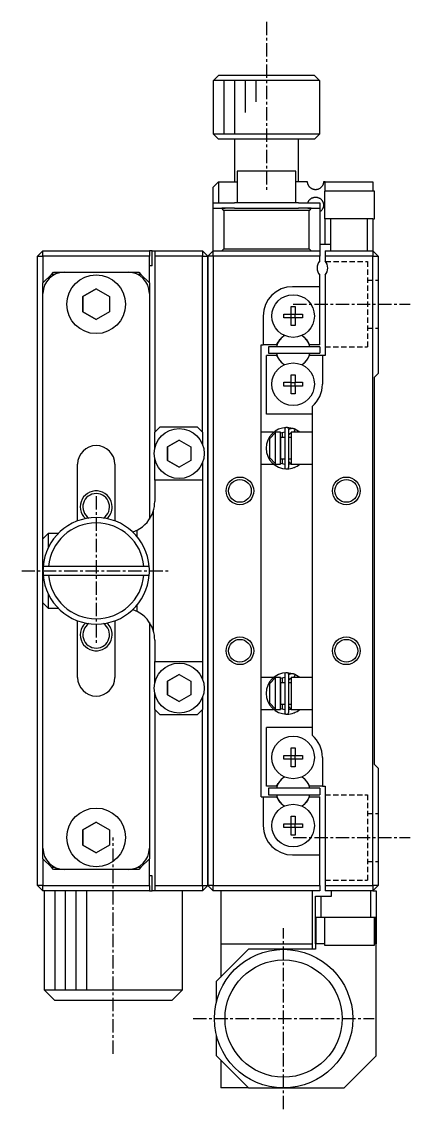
# Model space of a CAD drawing. Extents: x 10 to 405, y 10 to 242.
# Drawn here: x 229.7 to 266.2, y 96.5 to 198.5 of the extents above; entities that cross this region are included whole.
import ezdxf

# ---------------------------------------------------------------- set-up
doc = ezdxf.new("R2010")
doc.units = 0
doc.linetypes.add('CENTER', pattern=[2, 1.25, -0.25, 0.25, -0.25])
doc.linetypes.add('DASHED', pattern=[0.75, 0.5, -0.25])
doc.layers.get('0').update_dxf_attribs({"linetype": 'CONTINUOUS'})
doc.layers.add('CENTER', color=1, linetype='CENTER')

msp = doc.modelspace()

# ---------------------------------------------------------------- linework, layer by layer
at = {"color": 7, "linetype": 'CONTINUOUS'}
for p, q in [((247.67, 193), (248.17, 193.5)), ((247.67, 192.5), (247.67, 193)), ((257.64, 193), (247.67, 193)), ((248.17, 193.5), (257.14, 193.5)), ((257.14, 193.5), (257.64, 193)), ((257.64, 193), (257.64, 192.5)), ((247.65, 192.5), (247.67, 192.5)), ((247.65, 192.5), (247.65, 188)), ((257.64, 192.5), (257.65, 192.5)), ((257.65, 188), (257.65, 192.5)), ((247.65, 188), (257.65, 188)), ((247.65, 188), (248.15, 187.5)), ((257.15, 187.5), (257.65, 188)), ((257.15, 187.5), (248.15, 187.5)), ((249.65, 187.5), (249.65, 183.5)), ((255.65, 183.5), (255.65, 187.5)), ((255.4, 184.5), (249.9, 184.5)), ((249.9, 184.5), (249.9, 181.5)), ((255.4, 181.5), (255.4, 184.5)), ((248.15, 183.5), (247.65, 183)), ((247.65, 181.5), (247.65, 183)), ((248.15, 183.5), (248.15, 181.5)), ((248.15, 183.5), (249.9, 183.5)), ((256.5, 183.5), (255.4, 183.5)), ((256.5, 183.47), (256.5, 183.5)), ((256.51, 183.43), (256.5, 183.47)), ((256.51, 183.4), (256.51, 183.43)), ((256.52, 183.36), (256.51, 183.4)), ((256.52, 183.33), (256.52, 183.36)), ((256.53, 183.31), (256.52, 183.33)), ((256.54, 183.28), (256.53, 183.31)), ((256.55, 183.25), (256.54, 183.28)), ((256.55, 183.23), (256.55, 183.25)), ((256.56, 183.21), (256.55, 183.23)), ((256.58, 183.18), (256.56, 183.21)), ((256.59, 183.15), (256.58, 183.18)), ((256.6, 183.13), (256.59, 183.15)), ((256.61, 183.11), (256.6, 183.13)), ((256.62, 183.1), (256.61, 183.11)), ((256.64, 183.07), (256.62, 183.1)), ((256.66, 183.04), (256.64, 183.07)), ((256.68, 183.02), (256.66, 183.04)), ((256.69, 183), (256.68, 183.02)), ((256.71, 182.98), (256.69, 183)), ((256.73, 182.96), (256.71, 182.98)), ((256.76, 182.94), (256.73, 182.96)), ((256.78, 182.92), (256.76, 182.94)), ((256.8, 182.9), (256.78, 182.92)), ((256.83, 182.88), (256.8, 182.9)), ((256.86, 182.86), (256.83, 182.88)), ((256.88, 182.85), (256.86, 182.86)), ((256.91, 182.83), (256.88, 182.85)), ((256.94, 182.82), (256.91, 182.83)), ((256.97, 182.81), (256.94, 182.82)), ((256.99, 182.8), (256.97, 182.81)), ((257.02, 182.79), (256.99, 182.8)), ((257.05, 182.78), (257.02, 182.79)), ((257.08, 182.77), (257.05, 182.78)), ((257.11, 182.76), (257.08, 182.77)), ((257.15, 182.76), (257.11, 182.76)), ((257.18, 182.75), (257.15, 182.76)), ((257.22, 182.75), (257.18, 182.75)), ((257.26, 182.75), (257.22, 182.75)), ((257.29, 182.75), (257.26, 182.75)), ((257.31, 182.75), (257.29, 182.75)), ((257.35, 182.76), (257.31, 182.75)), ((257.39, 182.76), (257.35, 182.76)), ((257.42, 182.77), (257.39, 182.76)), ((257.47, 182.78), (257.42, 182.77)), ((257.52, 182.8), (257.47, 182.78)), ((257.57, 182.82), (257.52, 182.8)), ((257.61, 182.84), (257.57, 182.82)), ((257.65, 182.86), (257.61, 182.84)), ((257.69, 182.89), (257.65, 182.86)), ((257.73, 182.92), (257.69, 182.89)), ((257.76, 182.95), (257.73, 182.92)), ((257.79, 182.98), (257.76, 182.95)), ((257.82, 183.01), (257.79, 182.98)), ((257.85, 183.05), (257.82, 183.01)), ((257.88, 183.09), (257.85, 183.05)), ((257.9, 183.13), (257.88, 183.09)), ((257.93, 183.17), (257.9, 183.13)), ((257.94, 183.19), (257.93, 183.17)), ((257.95, 183.22), (257.94, 183.19)), ((257.96, 183.25), (257.95, 183.22)), ((257.97, 183.27), (257.96, 183.25)), ((257.98, 183.3), (257.97, 183.27)), ((257.99, 183.35), (257.98, 183.33)), ((257.98, 183.33), (257.98, 183.31)), ((257.98, 183.31), (257.98, 183.3)), ((258, 183.39), (257.99, 183.37)), ((257.99, 183.37), (257.99, 183.35)), ((258.15, 183.5), (258, 183.5)), ((258, 183.5), (258, 183.49)), ((258, 183.49), (258, 183.48)), ((258, 183.48), (258, 183.46)), ((258, 183.46), (258, 183.45)), ((258, 183.45), (258, 183.44)), ((258, 183.44), (258, 183.43)), ((258, 183.43), (258, 183.42)), ((258, 183.42), (258, 183.41)), ((258, 183.41), (258, 183.39)), ((262.8, 182.6), (258.1, 182.6)), ((258.1, 182.6), (258.1, 180)), ((258.15, 183.5), (262.65, 183.5)), ((258.15, 182.6), (258.15, 183.5)), ((262.65, 183.5), (262.65, 182.6)), ((262.8, 180), (262.8, 182.6)), ((256.55, 181.55), (256.56, 181.58)), ((256.56, 181.58), (256.57, 181.6)), ((256.57, 181.6), (256.58, 181.62)), ((256.58, 181.62), (256.59, 181.64)), ((256.59, 181.64), (256.6, 181.67)), ((256.6, 181.67), (256.61, 181.69)), ((256.61, 181.69), (256.63, 181.71)), ((256.63, 181.71), (256.64, 181.73)), ((256.64, 181.73), (256.66, 181.75)), ((256.66, 181.75), (256.67, 181.77)), ((256.67, 181.77), (256.7, 181.8)), ((256.7, 181.8), (256.72, 181.83)), ((256.72, 181.83), (256.74, 181.84)), ((256.74, 181.84), (256.76, 181.86)), ((256.76, 181.86), (256.78, 181.88)), ((256.78, 181.88), (256.8, 181.89)), ((256.8, 181.89), (256.82, 181.91)), ((256.82, 181.91), (256.85, 181.93)), ((256.85, 181.93), (256.88, 181.95)), ((256.88, 181.95), (256.91, 181.97)), ((256.91, 181.97), (256.94, 181.98)), ((256.94, 181.98), (256.96, 181.99)), ((256.96, 181.99), (256.99, 182)), ((256.99, 182), (257.02, 182.01)), ((257.02, 182.01), (257.05, 182.02)), ((257.05, 182.02), (257.09, 182.03)), ((257.09, 182.03), (257.13, 182.04)), ((257.13, 182.04), (257.17, 182.04)), ((257.17, 182.04), (257.2, 182.05)), ((257.2, 182.05), (257.23, 182.05)), ((257.23, 182.05), (257.28, 182.05)), ((257.28, 182.05), (257.32, 182.05)), ((257.32, 182.05), (257.36, 182.04)), ((257.36, 182.04), (257.4, 182.04)), ((257.4, 182.04), (257.44, 182.03)), ((257.44, 182.03), (257.48, 182.01)), ((257.48, 182.01), (257.52, 182)), ((257.52, 182), (257.56, 181.99)), ((257.56, 181.99), (257.6, 181.96)), ((257.6, 181.96), (257.65, 181.94)), ((257.65, 181.94), (257.69, 181.91)), ((257.69, 181.91), (257.73, 181.88)), ((257.73, 181.88), (257.77, 181.85)), ((257.77, 181.85), (257.8, 181.81)), ((257.8, 181.81), (257.84, 181.77)), ((257.84, 181.77), (257.87, 181.73)), ((257.87, 181.73), (257.89, 181.7)), ((257.89, 181.7), (257.9, 181.67)), ((257.9, 181.67), (257.92, 181.64)), ((257.92, 181.64), (257.94, 181.61)), ((257.94, 181.61), (257.94, 181.59)), ((257.94, 181.59), (257.95, 181.57)), ((257.95, 181.57), (257.96, 181.55)), ((247.65, 181), (247.65, 181.5)), ((247.65, 181.5), (249.65, 181.5)), ((247.65, 177), (247.65, 181)), ((247.65, 181), (248.45, 181)), ((248.65, 180.8), (248.45, 181)), ((248.45, 181), (248.78, 181)), ((248.78, 181), (248.45, 181)), ((256.65, 180.8), (248.65, 180.8)), ((248.65, 180.8), (248.65, 177.2)), ((249.65, 181), (248.78, 181)), ((255.65, 181.5), (249.65, 181.5)), ((249.65, 181), (255.65, 181)), ((255.65, 181.5), (257.65, 181.5)), ((256.53, 181), (255.65, 181)), ((256.53, 181.5), (256.54, 181.53)), ((256.53, 181), (256.85, 181)), ((256.85, 181), (256.53, 181)), ((256.54, 181.53), (256.55, 181.55)), ((256.85, 181), (256.65, 180.8)), ((256.65, 177.2), (256.65, 180.8)), ((256.85, 181), (257.65, 181)), ((257.65, 181.5), (257.65, 181)), ((257.65, 181), (257.65, 177)), ((257.66, 180.67), (257.65, 180.67)), ((257.7, 180.7), (257.66, 180.67)), ((257.74, 180.73), (257.7, 180.7)), ((257.78, 180.76), (257.74, 180.73)), ((257.81, 180.8), (257.78, 180.76)), ((257.84, 180.84), (257.81, 180.8)), ((257.87, 180.88), (257.84, 180.84)), ((257.89, 180.91), (257.87, 180.88)), ((257.91, 180.94), (257.89, 180.91)), ((257.92, 180.96), (257.91, 180.94)), ((257.94, 180.99), (257.92, 180.96)), ((257.95, 181.01), (257.94, 180.99)), ((257.96, 181.04), (257.95, 181.01)), ((257.96, 181.55), (257.97, 181.52)), ((257.97, 181.06), (257.96, 181.04)), ((257.97, 181.52), (257.98, 181.5)), ((257.98, 181.1), (257.97, 181.09)), ((257.97, 181.09), (257.97, 181.06)), ((257.98, 181.5), (257.98, 181.48)), ((257.98, 181.48), (257.98, 181.47)), ((257.98, 181.47), (257.99, 181.45)), ((257.99, 181.14), (257.98, 181.12)), ((257.98, 181.12), (257.98, 181.1)), ((257.99, 181.45), (257.99, 181.44)), ((257.99, 181.44), (257.99, 181.43)), ((257.99, 181.43), (258, 181.41)), ((258, 181.2), (257.99, 181.18)), ((257.99, 181.18), (257.99, 181.16)), ((257.99, 181.16), (257.99, 181.14)), ((258, 181.41), (258, 181.4)), ((258, 181.4), (258, 181.38)), ((258, 181.38), (258, 181.37)), ((258, 181.37), (258, 181.36)), ((258, 181.36), (258, 181.35)), ((258, 181.35), (258, 181.34)), ((258, 181.34), (258, 181.32)), ((258, 181.32), (258, 181.31)), ((258, 181.31), (258, 181.3)), ((258, 181.3), (258, 181.29)), ((258, 181.29), (258, 181.28)), ((258, 181.28), (258, 181.26)), ((258, 181.26), (258, 181.25)), ((258, 181.25), (258, 181.24)), ((258, 181.24), (258, 181.22)), ((258, 181.22), (258, 181.21)), ((258, 181.21), (258, 181.2)), ((258.1, 180), (258.15, 180)), ((258.15, 177.6), (258.15, 180)), ((258.65, 180), (258.15, 180)), ((258.65, 180), (258.65, 177.6)), ((262.15, 180), (258.65, 180)), ((262.15, 177), (262.15, 180)), ((262.65, 180), (262.15, 180)), ((262.65, 180), (262.8, 180)), ((262.65, 180), (262.65, 177)), ((258.15, 177.6), (257.65, 177.6)), ((258.65, 177.6), (258.15, 177.6)), ((258.65, 177.6), (258.65, 177)), ((231.15, 176.5), (231.65, 177)), ((231.15, 176.5), (231.65, 176.5)), ((231.15, 117.5), (231.15, 176.5)), ((231.65, 176.5), (231.65, 177)), ((231.65, 177), (241.65, 177)), ((241.65, 176.5), (231.65, 176.5)), ((231.65, 176.5), (231.65, 174)), ((241.65, 177), (241.65, 176.5)), ((241.9, 177), (241.65, 177)), ((241.65, 174), (241.65, 176.5)), ((241.9, 175.6), (241.9, 177)), ((241.9, 177), (242.15, 177)), ((242.15, 177), (242.15, 176.5)), ((242.15, 177), (246.65, 177)), ((246.65, 176.5), (242.15, 176.5)), ((242.15, 176.5), (242.15, 160)), ((246.65, 177), (246.65, 176.5)), ((246.65, 177), (247.15, 176.5)), ((246.65, 160), (246.65, 176.5)), ((246.65, 176.5), (247.15, 176.5)), ((247.65, 177), (247.15, 176.5)), ((247.65, 176.5), (247.15, 176.5)), ((247.15, 117.5), (247.15, 176.5)), ((247.15, 176.5), (247.15, 117.5)), ((247.65, 176.5), (247.65, 177)), ((247.65, 177), (257.65, 177)), ((247.65, 176.5), (247.65, 117.5)), ((257.65, 176.5), (247.65, 176.5)), ((248.45, 177), (248.65, 177.2)), ((248.65, 177.2), (256.65, 177.2)), ((256.65, 177.2), (256.85, 177)), ((257.65, 177), (257.65, 176.5)), ((257.65, 176.06), (257.65, 176.5)), ((258.15, 177), (258.15, 176.5)), ((258.15, 177), (262.65, 177)), ((262.65, 176.5), (258.15, 176.5)), ((258.15, 176.5), (258.15, 176.06)), ((262.65, 177), (262.65, 176.5)), ((262.65, 177), (263.15, 176.5)), ((262.65, 117.5), (262.65, 176.5)), ((262.65, 176.5), (263.15, 176.5)), ((263.15, 176.5), (263.15, 165.5)), ((241.9, 175.6), (241.65, 175.6)), ((232.45, 174.8), (231.65, 174)), ((232.45, 174.8), (232.65, 175)), ((232.78, 174.8), (232.45, 174.8)), ((232.65, 175), (233.65, 175)), ((233.65, 175), (239.65, 175)), ((239.65, 175), (240.65, 175)), ((240.85, 174.8), (240.53, 174.8)), ((240.65, 175), (240.85, 174.8)), ((241.65, 174), (240.85, 174.8)), ((257.65, 173.65), (257.65, 174.74)), ((258.15, 174.74), (258.15, 167.2)), ((231.65, 173), (231.65, 174)), ((235.4, 172.72), (236.65, 173.44)), ((236.65, 173.44), (235.4, 172.72)), ((236.65, 173.44), (237.9, 172.72)), ((241.65, 174), (241.65, 173)), ((257.65, 173.65), (255.1, 173.65)), ((257.65, 168.2), (257.65, 173.65)), ((231.65, 150), (231.65, 173)), ((235.4, 171.28), (235.4, 172.72)), ((235.4, 172.72), (235.4, 171.28)), ((237.9, 172.72), (237.9, 171.28)), ((241.65, 173), (241.65, 151.84)), ((254.97, 171.79), (255.33, 171.79)), ((254.97, 171.08), (254.97, 171.79)), ((255.33, 171.79), (255.33, 171.08)), ((236.65, 170.56), (235.4, 171.28)), ((235.4, 171.28), (236.65, 170.56)), ((237.9, 171.28), (236.65, 170.56)), ((252.35, 170.9), (252.35, 168.2)), ((254.27, 170.72), (254.27, 171.08)), ((254.27, 171.08), (254.97, 171.08)), ((254.97, 170.72), (254.27, 170.72)), ((254.98, 171.07), (254.97, 171.08)), ((254.98, 170.73), (254.97, 170.72)), ((254.97, 170.01), (254.97, 170.72)), ((254.98, 170.73), (254.98, 171.07)), ((254.98, 171.07), (255.32, 171.07)), ((255.32, 170.73), (254.98, 170.73)), ((255.32, 171.07), (255.33, 171.08)), ((255.32, 171.07), (255.32, 170.73)), ((255.32, 170.73), (255.33, 170.72)), ((255.33, 171.08), (256.04, 171.08)), ((255.33, 170.72), (255.33, 170.01)), ((256.04, 170.72), (255.33, 170.72)), ((256.04, 171.08), (256.04, 170.72)), ((255.33, 170.01), (254.97, 170.01)), ((253.6, 168.2), (253.75, 168.46)), ((256.55, 168.46), (256.7, 168.2)), ((252.15, 168.2), (252.35, 168.2)), ((252.15, 125.8), (252.15, 168.2)), ((253.6, 168.2), (252.35, 168.2)), ((252.85, 168), (252.85, 167.4)), ((257.65, 168), (252.85, 168)), ((252.85, 167.4), (257.65, 167.4)), ((257.65, 168.2), (256.7, 168.2)), ((257.65, 168), (257.65, 167.4)), ((252.65, 161.7), (252.65, 167.2)), ((253.6, 167.2), (252.65, 167.2)), ((253.6, 167.2), (253.75, 166.94)), ((256.55, 166.94), (256.7, 167.2)), ((257.9, 167.2), (256.7, 167.2)), ((257.9, 167.2), (257.9, 164.5)), ((258.15, 167.2), (257.9, 167.2)), ((254.97, 165.39), (255.33, 165.39)), ((254.97, 164.68), (254.97, 165.39)), ((255.33, 165.39), (255.33, 164.68)), ((262.8, 165.15), (263.15, 165.5)), ((254.27, 164.32), (254.27, 164.68)), ((254.27, 164.68), (254.97, 164.68)), ((254.97, 164.32), (254.27, 164.32)), ((254.98, 164.67), (254.97, 164.68)), ((254.98, 164.33), (254.97, 164.32)), ((254.97, 163.61), (254.97, 164.32)), ((254.98, 164.67), (255.32, 164.67)), ((254.98, 164.33), (254.98, 164.67)), ((255.32, 164.33), (254.98, 164.33)), ((255.32, 164.67), (255.33, 164.68)), ((255.32, 164.67), (255.32, 164.33)), ((255.32, 164.33), (255.33, 164.32)), ((255.33, 164.68), (256.04, 164.68)), ((255.33, 164.32), (255.33, 163.61)), ((256.04, 164.32), (255.33, 164.32)), ((256.04, 164.68), (256.04, 164.32)), ((262.8, 128.85), (262.8, 165.15)), ((255.33, 163.61), (254.97, 163.61)), ((256.95, 162.42), (256.95, 159.57)), ((256.95, 161.7), (252.65, 161.7)), ((242.15, 160), (242.65, 160.5)), ((242.65, 160.5), (246.15, 160.5)), ((246.15, 160.5), (246.65, 160)), ((254.36, 160.25), (254.36, 156.75)), ((255.27, 160.31), (254.58, 160.44)), ((254.76, 160.28), (254.75, 160.27)), ((254.75, 156.75), (254.75, 160.25)), ((254.79, 160.29), (254.76, 160.28)), ((254.82, 160.3), (254.79, 160.29)), ((254.85, 160.31), (254.82, 160.3)), ((254.88, 160.32), (254.85, 160.31)), ((254.92, 160.33), (254.88, 160.32)), ((254.95, 160.34), (254.92, 160.33)), ((254.99, 160.34), (254.95, 160.34)), ((255.02, 160.34), (254.99, 160.34)), ((255.05, 160.34), (255.02, 160.34)), ((255.09, 160.34), (255.05, 160.34)), ((255.12, 160.34), (255.09, 160.34)), ((255.16, 160.34), (255.12, 160.34)), ((255.19, 160.33), (255.16, 160.34)), ((255.22, 160.32), (255.19, 160.33)), ((255.26, 160.31), (255.22, 160.32)), ((255.33, 160.28), (255.23, 160)), ((255.29, 160.3), (255.26, 160.31)), ((255.29, 160.15), (255.28, 160.13)), ((255.32, 160.29), (255.29, 160.3)), ((255.3, 160.18), (255.29, 160.16)), ((255.29, 160.16), (255.29, 160.15)), ((255.31, 160.21), (255.3, 160.2)), ((255.3, 160.2), (255.3, 160.19)), ((255.3, 160.19), (255.3, 160.18)), ((255.32, 160.24), (255.31, 160.23)), ((255.31, 160.23), (255.31, 160.22)), ((255.31, 160.22), (255.31, 160.21)), ((255.79, 160), (255.32, 160.29)), ((255.32, 160.29), (255.32, 160.29)), ((255.32, 160.29), (255.32, 160.29)), ((255.32, 160.29), (255.32, 160.28)), ((255.32, 160.28), (255.32, 160.28)), ((255.32, 160.28), (255.32, 160.27)), ((255.32, 160.27), (255.32, 160.27)), ((255.32, 160.27), (255.32, 160.26)), ((255.32, 160.26), (255.32, 160.25)), ((255.32, 160.25), (255.32, 160.24)), ((255.33, 160.28), (255.33, 160.28)), ((242.15, 158.48), (242.15, 160)), ((243.35, 158.64), (244.45, 159.27)), ((244.45, 159.27), (243.35, 158.64)), ((244.45, 159.27), (245.55, 158.64)), ((246.65, 160), (246.65, 158.83)), ((253.32, 160), (252.15, 160)), ((252.95, 159.42), (253.45, 159.95)), ((252.95, 157.59), (252.95, 159.42)), ((253.32, 160), (253.32, 160)), ((253.45, 160), (253.45, 159.95)), ((253.95, 160), (253.45, 160)), ((253.45, 159.95), (253.45, 157.06)), ((253.95, 159.94), (254.36, 160.04)), ((253.95, 157), (253.95, 160)), ((253.95, 159.5), (253.95, 160)), ((253.95, 159.5), (253.95, 157.5)), ((253.95, 157.5), (253.95, 159.5)), ((254.36, 159.5), (253.95, 159.5)), ((254.15, 160), (254.14, 160)), ((254.14, 160), (254.14, 160)), ((254.14, 160), (254.14, 160)), ((254.14, 160), (254.14, 160)), ((254.14, 160), (254.14, 160)), ((254.15, 159.5), (254.15, 160)), ((254.75, 159.71), (254.76, 159.72)), ((254.75, 159.69), (254.75, 159.71)), ((254.75, 159.68), (254.75, 159.69)), ((254.75, 159.66), (254.75, 159.68)), ((254.75, 159.65), (254.75, 159.66)), ((254.95, 159.5), (254.75, 159.5)), ((254.76, 159.74), (254.77, 159.75)), ((254.76, 159.72), (254.76, 159.74)), ((254.77, 159.76), (254.78, 159.78)), ((254.77, 159.75), (254.77, 159.76)), ((254.78, 159.79), (254.79, 159.81)), ((254.78, 159.78), (254.78, 159.79)), ((254.79, 159.81), (254.8, 159.82)), ((254.8, 159.82), (254.81, 159.83)), ((254.81, 159.83), (254.82, 159.84)), ((254.82, 159.84), (254.83, 159.85)), ((254.83, 159.85), (254.84, 159.86)), ((254.84, 159.86), (254.85, 159.87)), ((254.85, 159.87), (254.86, 159.88)), ((254.86, 159.88), (254.87, 159.89)), ((254.87, 159.89), (254.88, 159.9)), ((254.88, 159.9), (254.9, 159.91)), ((254.9, 159.91), (254.91, 159.92)), ((254.91, 159.92), (254.92, 159.93)), ((254.92, 159.93), (254.94, 159.93)), ((254.94, 159.93), (254.95, 159.94)), ((254.95, 160), (254.95, 157)), ((256.95, 160), (254.95, 160)), ((254.95, 159.94), (254.95, 159.94)), ((255.23, 160.02), (255.22, 160.01)), ((255.22, 160.01), (255.22, 160)), ((255.24, 160.04), (255.23, 160.02)), ((255.25, 160.06), (255.24, 160.05)), ((255.24, 160.05), (255.24, 160.04)), ((255.26, 160.08), (255.25, 160.06)), ((255.27, 160.11), (255.26, 160.09)), ((255.26, 160.09), (255.26, 160.08)), ((255.28, 160.13), (255.27, 160.12)), ((255.27, 160.12), (255.27, 160.11)), ((256.95, 159.57), (256.95, 157.43)), ((243.35, 157.36), (243.35, 158.64)), ((243.35, 158.64), (243.35, 157.36)), ((245.55, 158.64), (245.55, 157.36)), ((242.15, 155.5), (242.15, 157.52)), ((244.45, 156.73), (243.35, 157.36)), ((243.35, 157.36), (244.45, 156.73)), ((245.55, 157.36), (244.45, 156.73)), ((246.65, 157.17), (246.65, 155.5)), ((253.45, 157.06), (252.95, 157.59)), ((252.95, 157.58), (252.95, 157.59)), ((253.95, 157), (253.95, 157.5)), ((253.95, 157.5), (254.36, 157.5)), ((254.15, 157), (254.15, 157.5)), ((254.75, 157.5), (254.95, 157.5)), ((254.75, 157.34), (254.75, 157.35)), ((254.75, 157.33), (254.75, 157.34)), ((254.75, 157.31), (254.75, 157.33)), ((254.75, 157.3), (254.75, 157.31)), ((254.76, 157.29), (254.75, 157.3)), ((254.76, 157.27), (254.76, 157.29)), ((254.76, 157.26), (254.76, 157.27)), ((254.77, 157.24), (254.76, 157.26)), ((254.77, 157.23), (254.77, 157.24)), ((254.78, 157.21), (254.77, 157.23)), ((254.79, 157.2), (254.78, 157.21)), ((254.8, 157.19), (254.79, 157.2)), ((254.8, 157.18), (254.8, 157.19)), ((254.81, 157.16), (254.8, 157.18)), ((254.82, 157.15), (254.81, 157.16)), ((254.83, 157.14), (254.82, 157.15)), ((254.84, 157.13), (254.83, 157.14)), ((254.85, 157.12), (254.84, 157.13)), ((254.87, 157.11), (254.85, 157.12)), ((254.88, 157.1), (254.87, 157.11)), ((254.89, 157.09), (254.88, 157.1)), ((254.9, 157.08), (254.89, 157.09)), ((254.92, 157.08), (254.9, 157.08)), ((256.95, 157.43), (256.95, 136.57)), ((234.9, 151.68), (234.9, 157)), ((238.4, 157), (238.4, 151.68)), ((252.15, 157), (253.32, 157)), ((253.45, 157.06), (253.45, 157)), ((253.45, 157), (253.95, 157)), ((254.36, 156.96), (253.95, 157.06)), ((254.14, 157), (254.14, 157)), ((254.14, 157), (254.14, 157)), ((254.14, 157), (254.14, 157)), ((254.14, 157), (254.14, 157)), ((254.14, 157), (254.14, 157)), ((254.14, 157), (254.14, 157)), ((254.14, 157), (254.14, 157)), ((254.14, 157), (254.14, 157)), ((254.14, 157), (254.15, 157)), ((254.95, 157), (254.75, 156.96)), ((254.93, 157.07), (254.92, 157.08)), ((254.94, 157.07), (254.93, 157.07)), ((254.95, 157.06), (254.94, 157.07)), ((254.95, 157), (256.95, 157)), ((254.97, 157), (254.95, 157)), ((255.26, 156.69), (255.26, 156.69)), ((255.26, 156.69), (255.26, 156.69)), ((255.26, 156.69), (255.26, 156.69)), ((255.26, 156.69), (255.26, 156.69)), ((255.26, 156.69), (255.27, 156.69)), ((255.27, 156.69), (255.28, 156.7)), ((255.27, 156.69), (255.27, 156.69)), ((255.27, 156.69), (255.27, 156.69)), ((255.27, 156.69), (255.27, 156.69)), ((255.27, 156.69), (255.27, 156.69)), ((255.27, 156.69), (255.27, 156.69)), ((255.28, 156.7), (255.32, 156.71)), ((255.28, 156.7), (255.28, 156.7)), ((255.28, 156.7), (255.28, 156.7)), ((255.31, 156.71), (255.32, 156.71)), ((255.32, 156.71), (255.34, 156.72)), ((255.32, 156.71), (255.32, 156.71)), ((255.32, 156.71), (255.32, 156.71)), ((255.32, 156.71), (255.32, 156.71)), ((242.15, 155.5), (242.15, 153.5)), ((246.65, 155.5), (242.15, 155.5)), ((246.65, 155.5), (246.65, 138.5)), ((242, 152.56), (242, 141.44)), ((231.65, 150), (232.15, 150.5)), ((231.65, 147), (231.65, 150)), ((232.15, 150.5), (232.15, 149.18)), ((233.08, 150.5), (232.15, 150.5)), ((240.5, 150.19), (240.5, 150.82)), ((231.65, 144), (231.65, 147)), ((232.17, 147.4), (231.67, 147.4)), ((241.14, 147.4), (232.17, 147.4)), ((241.64, 147.4), (241.14, 147.4)), ((231.67, 146.6), (232.17, 146.6)), ((232.17, 146.6), (241.14, 146.6)), ((241.14, 146.6), (241.64, 146.6)), ((231.65, 121), (231.65, 144)), ((232.15, 143.5), (231.65, 144)), ((232.15, 144.82), (232.15, 143.5)), ((232.15, 143.5), (233.08, 143.5)), ((240.5, 143.18), (240.5, 143.81)), ((234.9, 137), (234.9, 142.32)), ((238.4, 142.32), (238.4, 137)), ((241.65, 142.16), (241.65, 121)), ((242.15, 140.5), (242.15, 138.5)), ((242.15, 138.5), (246.65, 138.5)), ((242.15, 136.48), (242.15, 138.5)), ((246.65, 138.5), (246.65, 136.83)), ((243.35, 136.64), (244.45, 137.27)), ((244.45, 137.27), (243.35, 136.64)), ((244.45, 137.27), (245.55, 136.64)), ((253.32, 137), (252.15, 137)), ((252.95, 136.42), (253.45, 136.95)), ((253.32, 137), (253.32, 137)), ((253.45, 137), (253.45, 136.95)), ((253.95, 137), (253.45, 137)), ((253.45, 136.95), (253.45, 134.06)), ((253.95, 136.94), (254.36, 137.04)), ((253.95, 134), (253.95, 137)), ((253.95, 136.5), (253.95, 137)), ((254.15, 137), (254.14, 137)), ((254.14, 137), (254.14, 137)), ((254.14, 137), (254.14, 137)), ((254.14, 137), (254.14, 137)), ((254.14, 137), (254.14, 137)), ((254.15, 136.5), (254.15, 137)), ((254.36, 137.25), (254.36, 133.75)), ((255.27, 137.31), (254.58, 137.44)), ((254.76, 137.28), (254.75, 137.27)), ((254.75, 133.75), (254.75, 137.25)), ((254.75, 136.71), (254.76, 136.72)), ((254.75, 136.69), (254.75, 136.71)), ((254.75, 136.68), (254.75, 136.69)), ((254.79, 137.29), (254.76, 137.28)), ((254.76, 136.74), (254.77, 136.75)), ((254.76, 136.72), (254.76, 136.74)), ((254.77, 136.76), (254.78, 136.78)), ((254.77, 136.75), (254.77, 136.76)), ((254.78, 136.79), (254.79, 136.81)), ((254.78, 136.78), (254.78, 136.79)), ((254.82, 137.3), (254.79, 137.29)), ((254.79, 136.81), (254.8, 136.82)), ((254.8, 136.82), (254.81, 136.83)), ((254.81, 136.83), (254.82, 136.84)), ((254.85, 137.31), (254.82, 137.3)), ((254.82, 136.84), (254.83, 136.85)), ((254.83, 136.85), (254.84, 136.86)), ((254.84, 136.86), (254.85, 136.87)), ((254.88, 137.32), (254.85, 137.31)), ((254.85, 136.87), (254.86, 136.88)), ((254.86, 136.88), (254.87, 136.89)), ((254.87, 136.89), (254.88, 136.9)), ((254.92, 137.33), (254.88, 137.32)), ((254.88, 136.9), (254.9, 136.91)), ((254.9, 136.91), (254.91, 136.92)), ((254.91, 136.92), (254.92, 136.93)), ((254.95, 137.34), (254.92, 137.33)), ((254.92, 136.93), (254.94, 136.93)), ((254.94, 136.93), (254.95, 136.94)), ((254.99, 137.34), (254.95, 137.34)), ((254.95, 137), (254.95, 134)), ((256.95, 137), (254.95, 137)), ((254.95, 136.94), (254.95, 136.94)), ((255.02, 137.34), (254.99, 137.34)), ((255.05, 137.34), (255.02, 137.34)), ((255.09, 137.34), (255.05, 137.34)), ((255.12, 137.34), (255.09, 137.34)), ((255.16, 137.34), (255.12, 137.34)), ((255.19, 137.33), (255.16, 137.34)), ((255.22, 137.32), (255.19, 137.33)), ((255.26, 137.31), (255.22, 137.32)), ((255.23, 137.02), (255.22, 137.01)), ((255.22, 137.01), (255.22, 137)), ((255.33, 137.28), (255.23, 137)), ((255.24, 137.04), (255.23, 137.02)), ((255.25, 137.06), (255.24, 137.05)), ((255.24, 137.05), (255.24, 137.04)), ((255.26, 137.08), (255.25, 137.06)), ((255.29, 137.3), (255.26, 137.31)), ((255.27, 137.11), (255.26, 137.09)), ((255.26, 137.09), (255.26, 137.08)), ((255.28, 137.13), (255.27, 137.12)), ((255.27, 137.12), (255.27, 137.11)), ((255.29, 137.15), (255.28, 137.13)), ((255.32, 137.29), (255.29, 137.3)), ((255.3, 137.18), (255.29, 137.16)), ((255.29, 137.16), (255.29, 137.15)), ((255.31, 137.21), (255.3, 137.2)), ((255.3, 137.2), (255.3, 137.19)), ((255.3, 137.19), (255.3, 137.18)), ((255.32, 137.24), (255.31, 137.23)), ((255.31, 137.23), (255.31, 137.22)), ((255.31, 137.22), (255.31, 137.21)), ((255.79, 137), (255.32, 137.29)), ((255.32, 137.29), (255.32, 137.29)), ((255.32, 137.29), (255.32, 137.29)), ((255.32, 137.29), (255.32, 137.28)), ((255.32, 137.28), (255.32, 137.28)), ((255.32, 137.28), (255.32, 137.27)), ((255.32, 137.27), (255.32, 137.27)), ((255.32, 137.27), (255.32, 137.26)), ((255.32, 137.26), (255.32, 137.25)), ((255.32, 137.25), (255.32, 137.24)), ((255.35, 137.27), (255.33, 137.28)), ((243.35, 135.36), (243.35, 136.64)), ((243.35, 136.64), (243.35, 135.36)), ((245.55, 136.64), (245.55, 135.36)), ((252.95, 134.59), (252.95, 136.42)), ((253.95, 134.5), (253.95, 136.5)), ((253.95, 136.5), (253.95, 134.5)), ((254.36, 136.5), (253.95, 136.5)), ((254.75, 136.66), (254.75, 136.68)), ((254.75, 136.65), (254.75, 136.66)), ((254.95, 136.5), (254.75, 136.5)), ((256.95, 136.57), (256.95, 134.43)), ((242.15, 134), (242.15, 135.52)), ((244.45, 134.73), (243.35, 135.36)), ((243.35, 135.36), (244.45, 134.73)), ((245.55, 135.36), (244.45, 134.73)), ((246.65, 135.17), (246.65, 134)), ((242.65, 133.5), (242.15, 134)), ((242.15, 134), (242.15, 117.5)), ((246.65, 134), (246.15, 133.5)), ((246.65, 117.5), (246.65, 134)), ((252.15, 134), (253.32, 134)), ((253.45, 134.06), (252.95, 134.59)), ((252.95, 134.58), (252.95, 134.59)), ((253.45, 134.06), (253.45, 134)), ((253.45, 134), (253.95, 134)), ((253.95, 134), (253.95, 134.5)), ((253.95, 134.5), (254.36, 134.5)), ((254.36, 133.96), (253.95, 134.06)), ((254.14, 134), (254.14, 134)), ((254.14, 134), (254.14, 134)), ((254.14, 134), (254.14, 134)), ((254.14, 134), (254.14, 134)), ((254.14, 134), (254.14, 134)), ((254.14, 134), (254.14, 134)), ((254.14, 134), (254.14, 134)), ((254.14, 134), (254.14, 134)), ((254.14, 134), (254.15, 134)), ((254.15, 134), (254.15, 134.5)), ((254.75, 134.5), (254.95, 134.5)), ((254.75, 134.34), (254.75, 134.35)), ((254.75, 134.33), (254.75, 134.34)), ((254.75, 134.31), (254.75, 134.33)), ((254.75, 134.3), (254.75, 134.31)), ((254.76, 134.29), (254.75, 134.3)), ((254.95, 134), (254.75, 133.96)), ((254.76, 134.27), (254.76, 134.29)), ((254.76, 134.26), (254.76, 134.27)), ((254.77, 134.24), (254.76, 134.26)), ((254.77, 134.23), (254.77, 134.24)), ((254.78, 134.21), (254.77, 134.23)), ((254.79, 134.2), (254.78, 134.21)), ((254.8, 134.19), (254.79, 134.2)), ((254.8, 134.18), (254.8, 134.19)), ((254.81, 134.16), (254.8, 134.18)), ((254.82, 134.15), (254.81, 134.16)), ((254.83, 134.14), (254.82, 134.15)), ((254.84, 134.13), (254.83, 134.14)), ((254.85, 134.12), (254.84, 134.13)), ((254.87, 134.11), (254.85, 134.12)), ((254.88, 134.1), (254.87, 134.11)), ((254.89, 134.09), (254.88, 134.1)), ((254.9, 134.08), (254.89, 134.09)), ((254.92, 134.08), (254.9, 134.08)), ((254.93, 134.07), (254.92, 134.08)), ((254.94, 134.07), (254.93, 134.07)), ((254.95, 134.06), (254.94, 134.07)), ((254.95, 134), (256.95, 134)), ((254.97, 134), (254.95, 134)), ((255.26, 133.69), (255.26, 133.69)), ((255.26, 133.69), (255.26, 133.69)), ((255.26, 133.69), (255.26, 133.69)), ((255.26, 133.69), (255.26, 133.69)), ((255.26, 133.69), (255.27, 133.69)), ((255.27, 133.69), (255.28, 133.7)), ((255.27, 133.69), (255.27, 133.69)), ((255.27, 133.69), (255.27, 133.69)), ((255.27, 133.69), (255.27, 133.69)), ((255.27, 133.69), (255.27, 133.69)), ((255.27, 133.69), (255.27, 133.69)), ((255.28, 133.7), (255.32, 133.71)), ((255.28, 133.7), (255.28, 133.7)), ((255.28, 133.7), (255.28, 133.7)), ((255.31, 133.71), (255.32, 133.71)), ((255.32, 133.71), (255.35, 133.73)), ((255.32, 133.71), (255.32, 133.71)), ((255.32, 133.71), (255.32, 133.71)), ((255.32, 133.71), (255.32, 133.71)), ((256.95, 134.43), (256.95, 131.58)), ((246.15, 133.5), (242.65, 133.5)), ((252.65, 126.8), (252.65, 132.3)), ((256.95, 132.3), (252.65, 132.3)), ((254.27, 129.32), (254.27, 129.68)), ((254.27, 129.68), (254.97, 129.68)), ((254.97, 130.39), (255.33, 130.39)), ((254.97, 129.68), (254.97, 130.39)), ((254.98, 129.67), (254.97, 129.68)), ((254.98, 129.33), (254.98, 129.67)), ((254.98, 129.67), (255.32, 129.67)), ((255.32, 129.67), (255.33, 129.68)), ((255.32, 129.67), (255.32, 129.33)), ((255.33, 130.39), (255.33, 129.68)), ((255.33, 129.68), (256.04, 129.68)), ((256.04, 129.68), (256.04, 129.32)), ((254.97, 129.32), (254.27, 129.32)), ((254.98, 129.33), (254.97, 129.32)), ((254.97, 128.61), (254.97, 129.32)), ((255.33, 128.61), (254.97, 128.61)), ((255.32, 129.33), (254.98, 129.33)), ((255.32, 129.33), (255.33, 129.32)), ((255.33, 129.32), (255.33, 128.61)), ((256.04, 129.32), (255.33, 129.32)), ((257.9, 129.5), (257.9, 126.8)), ((263.15, 128.5), (262.8, 128.85)), ((263.15, 128.5), (263.15, 117.5)), ((253.6, 126.8), (252.65, 126.8)), ((252.85, 126.6), (252.85, 126)), ((257.65, 126.6), (252.85, 126.6)), ((253.6, 126.8), (253.75, 127.06)), ((256.55, 127.06), (256.7, 126.8)), ((257.9, 126.8), (256.7, 126.8)), ((257.65, 126.6), (257.65, 126)), ((257.9, 126.8), (258.15, 126.8)), ((258.15, 126.8), (258.15, 117.5)), ((252.15, 125.8), (252.35, 125.8)), ((252.35, 125.8), (252.35, 123.1)), ((252.35, 125.8), (253.6, 125.8)), ((252.85, 126), (257.65, 126)), ((253.6, 125.8), (253.75, 125.54)), ((256.55, 125.54), (256.7, 125.8)), ((256.7, 125.8), (257.65, 125.8)), ((257.65, 120.35), (257.65, 125.8)), ((235.4, 122.72), (236.65, 123.44)), ((236.65, 123.44), (235.4, 122.72)), ((236.65, 123.44), (237.9, 122.72)), ((254.97, 123.99), (255.33, 123.99)), ((254.97, 123.28), (254.97, 123.99)), ((255.33, 123.99), (255.33, 123.28)), ((235.4, 121.28), (235.4, 122.72)), ((235.4, 122.72), (235.4, 121.28)), ((237.9, 122.72), (237.9, 121.28)), ((254.27, 122.92), (254.27, 123.28)), ((254.27, 123.28), (254.97, 123.28)), ((254.97, 122.92), (254.27, 122.92)), ((254.98, 123.27), (254.97, 123.28)), ((254.98, 122.93), (254.97, 122.92)), ((254.97, 122.21), (254.97, 122.92)), ((254.98, 123.27), (255.32, 123.27)), ((254.98, 122.93), (254.98, 123.27)), ((255.32, 122.93), (254.98, 122.93)), ((255.32, 123.27), (255.33, 123.28)), ((255.32, 123.27), (255.32, 122.93)), ((255.32, 122.93), (255.33, 122.92)), ((255.33, 123.28), (256.04, 123.28)), ((255.33, 122.92), (255.33, 122.21)), ((256.04, 122.92), (255.33, 122.92)), ((256.04, 123.28), (256.04, 122.92)), ((255.33, 122.21), (254.97, 122.21)), ((231.65, 120), (231.65, 121)), ((236.65, 120.56), (235.4, 121.28)), ((235.4, 121.28), (236.65, 120.56)), ((237.9, 121.28), (236.65, 120.56)), ((241.65, 121), (241.65, 120)), ((231.65, 120), (232.45, 119.2)), ((231.65, 120), (231.65, 117.5)), ((240.85, 119.2), (241.65, 120)), ((241.65, 117.5), (241.65, 120)), ((255.1, 120.35), (257.65, 120.35)), ((257.65, 117.5), (257.65, 120.35)), ((232.45, 119.2), (232.78, 119.2)), ((232.65, 119), (232.45, 119.2)), ((233.65, 119), (232.65, 119)), ((239.65, 119), (233.65, 119)), ((240.65, 119), (239.65, 119)), ((240.53, 119.2), (240.85, 119.2)), ((240.85, 119.2), (240.65, 119)), ((241.9, 118.4), (241.65, 118.4)), ((241.9, 117), (241.9, 118.4)), ((231.65, 117.5), (231.15, 117.5)), ((231.65, 117), (231.15, 117.5)), ((231.65, 117.5), (241.65, 117.5)), ((231.65, 117), (231.65, 117.5)), ((241.65, 117.5), (241.65, 117)), ((242.15, 117.5), (246.65, 117.5)), ((242.15, 117.5), (242.15, 117)), ((246.65, 117.5), (247.15, 117.5)), ((246.65, 117.5), (246.65, 117)), ((246.65, 117), (247.15, 117.5)), ((247.65, 117.5), (247.15, 117.5)), ((247.65, 117), (247.15, 117.5)), ((247.65, 117.5), (257.65, 117.5)), ((247.65, 117), (247.65, 117.5)), ((257.65, 117.5), (257.65, 117)), ((258.15, 117.5), (262.65, 117.5)), ((258.15, 117.5), (258.15, 117)), ((263.15, 117.5), (262.65, 117.5)), ((262.65, 117.5), (262.65, 117)), ((263.15, 117.5), (262.65, 117)), ((241.65, 117), (231.65, 117)), ((231.75, 117), (231.75, 107.7)), ((241.65, 117), (241.9, 117)), ((242.15, 117), (241.9, 117)), ((246.65, 117), (242.15, 117)), ((244.75, 107.7), (244.75, 117)), ((257.65, 117), (247.65, 117)), ((248.35, 117), (248.35, 112)), ((256.95, 117), (256.95, 112)), ((257.25, 114.5), (257.25, 116.5)), ((257.25, 116.5), (257.75, 116.5)), ((257.75, 116.5), (257.75, 114.5)), ((257.75, 116.5), (258.75, 116.5)), ((262.65, 117), (258.15, 117)), ((258.75, 116.5), (258.75, 117)), ((262.45, 114.5), (262.45, 117)), ((262.65, 117), (262.95, 117)), ((262.95, 117), (262.95, 114.5)), ((257.75, 114.5), (257.25, 114.5)), ((257.25, 112), (257.25, 114.5)), ((257.29, 114.5), (257.29, 112)), ((262.45, 114.5), (257.75, 114.5)), ((258.1, 114.5), (258.1, 111.9)), ((262.95, 114.5), (262.45, 114.5)), ((262.8, 111.9), (262.8, 114.5)), ((262.88, 112), (262.88, 114.5)), ((262.95, 114.5), (262.95, 112)), ((250.95, 111.5), (247.95, 108.5)), ((248.35, 112), (256.95, 112)), ((248.35, 112), (248.35, 108.9)), ((254.25, 111.5), (250.95, 111.5)), ((257.25, 111.5), (254.25, 111.5)), ((256.95, 112), (256.95, 111.5)), ((257.29, 112), (257.25, 112)), ((257.25, 112), (257.25, 111.5)), ((258.1, 112), (257.29, 112)), ((258.1, 111.9), (260.45, 111.9)), ((260.45, 111.9), (262.8, 111.9)), ((262.88, 112), (262.8, 112)), ((262.95, 112), (262.88, 112)), ((262.95, 101.5), (262.95, 112)), ((247.95, 106.6), (247.95, 108.5)), ((231.75, 107.7), (238.2, 107.7)), ((231.75, 107.7), (232.75, 106.7)), ((238.2, 107.7), (244.75, 107.7)), ((243.75, 106.7), (244.75, 107.7)), ((238.2, 106.7), (232.75, 106.7)), ((243.75, 106.7), (238.2, 106.7)), ((247.95, 101.5), (247.95, 103.4)), ((247.95, 101.5), (250.95, 98.5)), ((248.35, 101.1), (248.35, 98.5)), ((259.95, 98.5), (262.95, 101.5)), ((250.95, 98.5), (248.35, 98.5)), ((250.95, 98.5), (254.25, 98.5)), ((254.25, 98.5), (259.95, 98.5))]:
    msp.add_line(p, q, dxfattribs=at)
at = {"color": 3, "linetype": 'CONTINUOUS'}
for p, q in [((248.65, 193), (248.65, 188)), ((249.65, 193), (249.65, 188)), ((250.65, 193), (250.65, 190)), ((251.65, 193), (251.65, 191)), ((232.75, 117), (232.75, 107.7)), ((233.75, 117), (233.75, 107.7)), ((234.75, 117), (234.75, 107.7)), ((235.75, 117), (235.75, 107.7))]:
    msp.add_line(p, q, dxfattribs=at)
at = {"color": 3, "linetype": 'DASHED'}
for p, q in [((258.2, 176), (262.15, 176)), ((262.15, 176), (262.15, 168)), ((262.15, 174.25), (263.15, 174.25)), ((262.15, 169.75), (263.15, 169.75)), ((258.15, 168), (262.15, 168)), ((258.15, 126), (262.15, 126)), ((262.15, 126), (262.15, 118)), ((262.15, 124.25), (263.15, 124.25)), ((262.15, 119.75), (263.15, 119.75)), ((258.15, 118), (262.15, 118))]:
    msp.add_line(p, q, dxfattribs=at)
at = {"color": 7, "linetype": 'CONTINUOUS'}
for centre, radius in [((236.65, 172), 2.75), ((255.15, 170.9), 2), ((255.15, 164.5), 2), ((244.45, 158), 2.35), ((250.15, 154.5), 1.07), ((260.15, 154.5), 1.07), ((250.15, 139.5), 1.07), ((260.15, 139.5), 1.07), ((244.45, 136), 2.35), ((255.15, 129.5), 2), ((236.65, 122), 2.75), ((255.15, 123.1), 2), ((254.25, 105), 6.5), ((254.25, 105), 5.5)]:
    msp.add_circle(centre, radius, dxfattribs=at)
at = {"color": 3, "linetype": 'CONTINUOUS'}
for centre in [(250.15, 154.5), (260.15, 154.5), (250.15, 139.5), (260.15, 139.5)]:
    msp.add_circle(centre, 1.3, dxfattribs=at)
at = {"color": 7, "linetype": 'CONTINUOUS'}
for centre, radius, start, end in [((258.4, 175.4), 1, 138.5904, 221.4096), ((257.4, 175.4), 1, 318.5904, 41.4096), ((233.65, 173), 2, 90, 180), ((239.65, 173), 2, 0, 90), ((255.1, 170.9), 2.75, 90, 180), ((255.15, 167.7), 1.59, 135.0002, 169.1069), ((255.27, 167.59), 1.75, 135, 150), ((255.27, 167.59), 1.75, 121.8815, 135), ((255.15, 167.7), 1.59, 120.4332, 135.0002), ((255.04, 167.59), 1.75, 45, 58.1185), ((255.15, 167.7), 1.59, 44.9998, 59.5668), ((255.04, 167.59), 1.75, 30, 45), ((255.15, 167.7), 1.59, 10.8931, 44.9998), ((255.15, 167.7), 1.59, 190.893, 225.0002), ((255.15, 167.7), 1.59, 314.9998, 349.107), ((255.27, 167.81), 1.75, 210, 225), ((255.27, 167.81), 1.75, 225, 238.1185), ((255.15, 167.7), 1.59, 225.0002, 239.5667), ((255.04, 167.81), 1.75, 301.8815, 315), ((255.15, 167.7), 1.59, 300.4333, 314.9998), ((255.04, 167.81), 1.75, 315, 330), ((255.15, 164.5), 2.75, 310.8852, 0), ((254.55, 158.5), 1.94, 90.6723, 269.258), ((254.55, 160.25), 0.195, 0, 180), ((236.65, 157), 1.75, 0, 180), ((254.55, 156.75), 0.195, 180, 0), ((254.55, 158.51), 1.95, 270.7744, 309.4291), ((236.65, 153), 1.25, 90, 236.8771), ((236.65, 153), 1.25, 303.1229, 90), ((239.15, 153.5), 3, 341.8051, 0), ((236.65, 147), 5, 4.5886, 175.4114), ((239.15, 153.5), 3, 296.7437, 341.8051), ((236.65, 147), 4.5, 5.0997, 174.9003), ((239.15, 153.5), 3, 287.904, 296.7437), ((236.65, 147), 5, 175.4114, 184.5886), ((236.65, 147), 5, 355.4114, 4.5886), ((236.65, 147), 5, 184.5886, 355.4114), ((236.65, 147), 4.5, 185.0997, 354.9003), ((239.15, 140.5), 3, 63.2563, 72.096), ((239.15, 140.5), 3, 18.1949, 63.2563), ((236.65, 141), 1.25, 123.1229, 56.8771), ((239.15, 140.5), 3, 0, 18.1949), ((236.65, 137), 1.75, 180, 0), ((254.55, 135.5), 1.94, 90.6723, 269.258), ((254.55, 137.25), 0.195, 0, 180), ((254.55, 133.75), 0.195, 180, 0), ((254.55, 135.51), 1.95, 270.7744, 309.4291), ((255.15, 129.5), 2.75, 0, 49.1148), ((255.27, 126.19), 1.75, 121.8815, 135), ((255.15, 126.3), 1.59, 120.4332, 135.0002), ((255.04, 126.19), 1.75, 45, 58.1185), ((255.15, 126.3), 1.59, 44.9998, 59.5668), ((255.15, 126.3), 1.59, 135.0002, 169.1069), ((255.27, 126.19), 1.75, 135, 150), ((255.04, 126.19), 1.75, 30, 45), ((255.15, 126.3), 1.59, 10.8931, 44.9998), ((255.15, 126.3), 1.59, 190.893, 225.0002), ((255.27, 126.41), 1.75, 210, 225), ((255.15, 126.3), 1.59, 314.9998, 349.107), ((255.04, 126.41), 1.75, 315, 330), ((255.27, 126.41), 1.75, 225, 238.1185), ((255.15, 126.3), 1.59, 225.0002, 239.5667), ((255.04, 126.41), 1.75, 301.8815, 315), ((255.15, 126.3), 1.59, 300.4333, 314.9998), ((255.1, 123.1), 2.75, 180, 270), ((233.65, 121), 2, 180, 270), ((239.65, 121), 2, 270, 0)]:
    msp.add_arc(centre, radius, start, end, dxfattribs=at)
at = {"color": 3, "linetype": 'CONTINUOUS'}
for centre, start, end in [((236.65, 153), 0, 227.4012), ((236.65, 153), 312.5988, 0), ((236.65, 141), 132.5988, 0), ((236.65, 141), 0, 47.4012)]:
    msp.add_arc(centre, 1.5, start, end, dxfattribs=at)
at = {"layer": 'CENTER', "color": 1, "linetype": 'CENTER'}
for p, q in [((252.65, 198.5), (252.65, 182.5)), ((255.15, 172), (266.15, 172)), ((236.65, 154), (236.65, 140)), ((229.65, 147), (243.65, 147)), ((238.25, 101.7), (238.25, 122)), ((255.15, 122), (266.15, 122)), ((254.25, 96.5), (254.25, 113.5)), ((245.75, 105), (262.75, 105))]:
    msp.add_line(p, q, dxfattribs=at)

doc.saveas('drawing.dxf')
